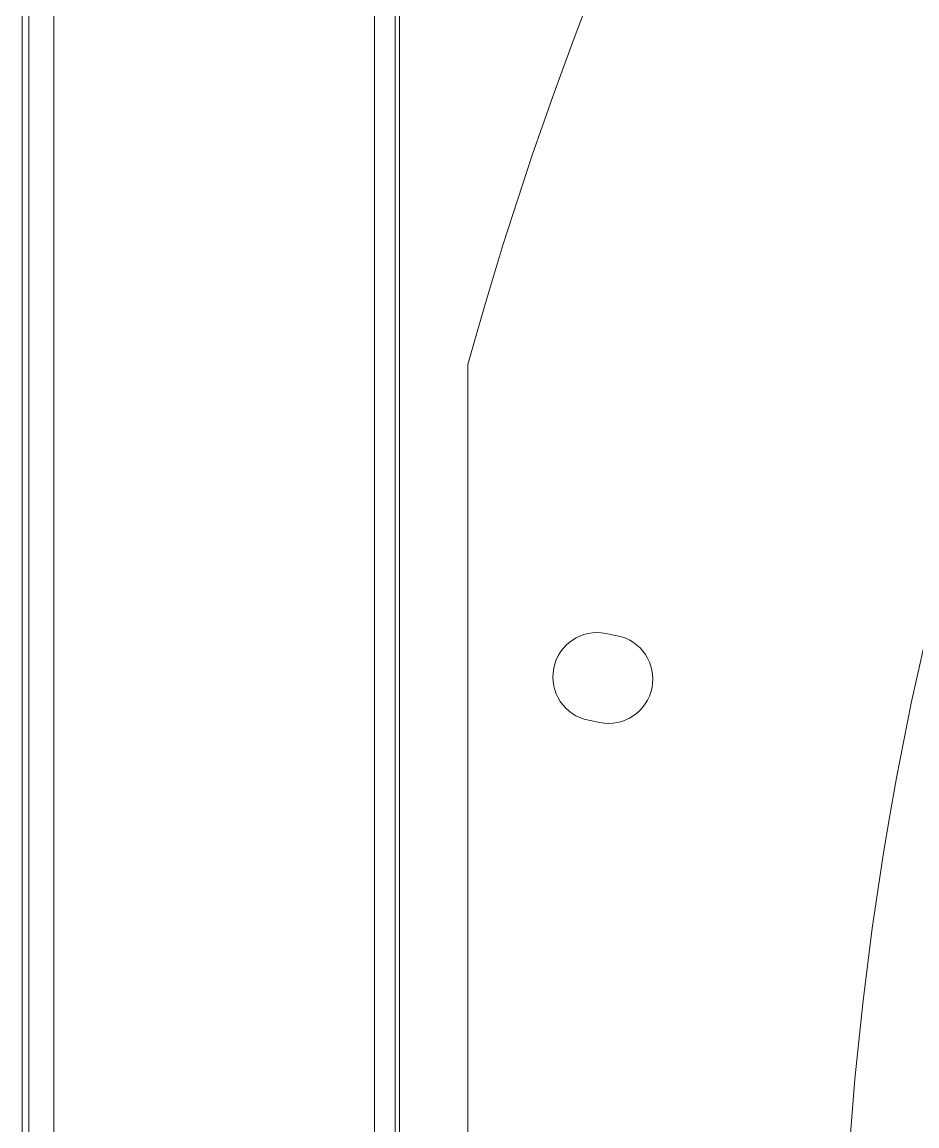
# Model space of a CAD drawing. Header units: millimetres. Extents: x 113490 to 142599, y -20467 to 115.
# Drawn here: x 123554.2 to 123683.7, y -10251.9 to -10092.3 of the extents above; entities that cross this region are included whole.
import ezdxf

# ---------------------------------------------------------------- set-up
doc = ezdxf.new("R2010")
doc.units = ezdxf.units.MM
doc.layers.add('DV3_0', color=7, linetype='Continuous')

msp = doc.modelspace()

# ---------------------------------------------------------------- linework, layer by layer
at = {"layer": 'DV3_0', "color": 7, "linetype": 'Continuous', "lineweight": 15}
for p, q in [((123554.24, -11906.49), (123554.24, -9742.49)), ((123555.24, -11906.49), (123555.24, -9742.49)), ((123605.24, -11847.85), (123605.24, -9857.26)), ((123608.24, -11847.85), (123608.24, -9857.26)), ((123618.74, -10141.82), (123618.74, -10436.16)), ((123640.35, -10181.04), (123638.68, -10180.71)), ((123636.19, -10193.26), (123637.85, -10193.6))]:
    msp.add_line(p, q, dxfattribs=at)
at = {"layer": 'DV3_0', "color": 7, "linetype": 'Continuous', "lineweight": 20}
for p, q in [((123558.84, -11903.49), (123558.84, -9745.49)), ((123608.84, -11862.07), (123608.84, -9845.59))]:
    msp.add_line(p, q, dxfattribs=at)
at = {"layer": 'DV3_0', "color": 7, "linetype": 'Continuous', "lineweight": 15}
for centre, radius, start, end in [((124150.24, -10288.99), 551.5, 105.4775, 164.5225), ((124150.24, -10288.99), 477.5, 136.9802, 223.0198), ((123637.43, -10186.99), 6.4, 78.75, 258.75), ((123639.1, -10187.32), 6.4, 258.75, 78.75)]:
    msp.add_arc(centre, radius, start, end, dxfattribs=at)

doc.saveas('drawing.dxf')
